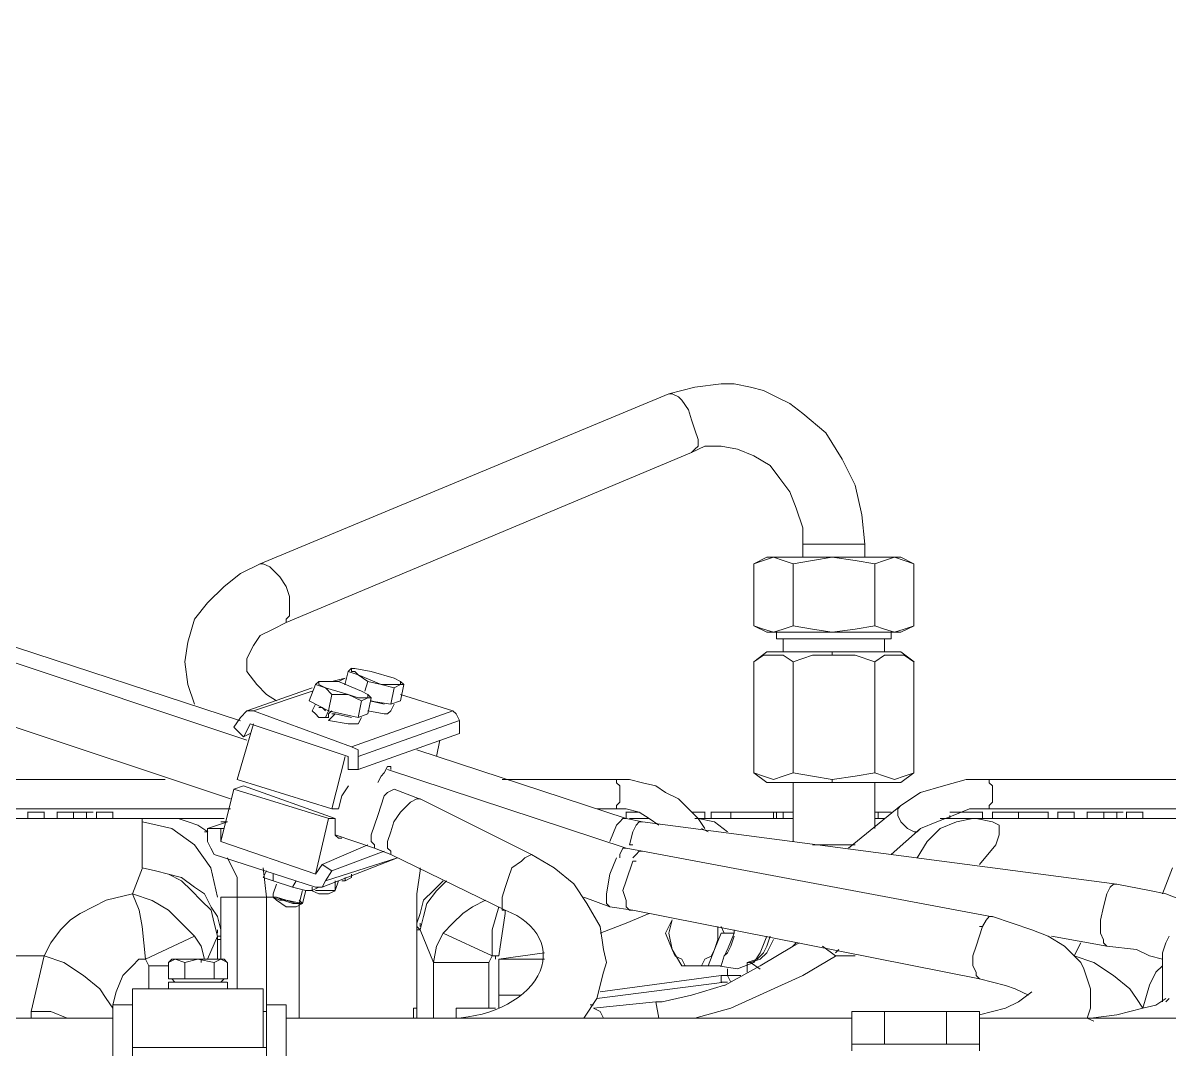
# Model space of a CAD drawing. Header units: inches. Extents: x 11 to 128, y 20 to 108.
# Drawn here: x 30.769 to 31.0194, y 83.3248 to 83.5491 of the extents above; entities that cross this region are included whole.
import ezdxf

# ---------------------------------------------------------------- set-up
doc = ezdxf.new("R2010")
doc.units = ezdxf.units.IN
doc.header["$MEASUREMENT"] = 0
doc.layers.add('1', color=255, linetype='Continuous')
doc.layers.add('Dim', color=6, linetype='Continuous', lineweight=13)

# ---------------------------------------------------------------- blocks, each defined once
blk = doc.blocks.new('5')
at = {"layer": '1', "lineweight": 9}
for p, q in [((225.9594, -21.20686), (225.95432, -21.2081)), ((225.96449, -21.20621), (225.9594, -21.20686)), ((225.96703, -21.20621), (225.96449, -21.20621)), ((225.97018, -21.20686), (225.96703, -21.20621)), ((225.97274, -21.20747), (225.97018, -21.20686)), ((225.97529, -21.20876), (225.97274, -21.20747)), ((225.95432, -21.20811), (225.87494, -21.24114)), ((225.95496, -21.20811), (225.95431, -21.20811)), ((225.95496, -21.20811), (225.95623, -21.20874)), ((225.95623, -21.20874), (225.95686, -21.20938)), ((225.95686, -21.20938), (225.95815, -21.21127)), ((225.97783, -21.21002), (225.97529, -21.20876)), ((225.95815, -21.21127), (225.95876, -21.21319)), ((225.98037, -21.21192), (225.97783, -21.21002)), ((225.98481, -21.21573), (225.98037, -21.21192)), ((225.95876, -21.21319), (225.9594, -21.21511)), ((225.9594, -21.21511), (225.96005, -21.21699)), ((225.98798, -21.22082), (225.98481, -21.21573)), ((225.9613, -21.21828), (225.95876, -21.21954)), ((225.96005, -21.21827), (225.9594, -21.2189)), ((225.96005, -21.21699), (225.96005, -21.21827)), ((225.96449, -21.21828), (225.9613, -21.21828)), ((225.96448, -21.21829), (225.96765, -21.2189)), ((225.95876, -21.21954), (225.88004, -21.25255)), ((225.9594, -21.2189), (225.95876, -21.21954)), ((225.96765, -21.2189), (225.97084, -21.22018)), ((225.97084, -21.22018), (225.97401, -21.22208)), ((225.99051, -21.2259), (225.98798, -21.22082)), ((225.97401, -21.22208), (225.97593, -21.22461)), ((225.97593, -21.22461), (225.97782, -21.22716)), ((225.97782, -21.22716), (225.97908, -21.23032)), ((225.9918, -21.23161), (225.99051, -21.2259)), ((225.97908, -21.23032), (225.98037, -21.23416)), ((225.99242, -21.23732), (225.9918, -21.23161)), ((225.98037, -21.23416), (225.98037, -21.23732)), ((225.98037, -21.23986), (225.98037, -21.23731)), ((225.98037, -21.23732), (225.99242, -21.23732)), ((225.99242, -21.23986), (225.99242, -21.23731)), ((225.97084, -21.24114), (225.97338, -21.23985)), ((225.97084, -21.24114), (225.97274, -21.24049)), ((225.97274, -21.24049), (225.97465, -21.23985)), ((225.99941, -21.23986), (225.97338, -21.23986)), ((225.97465, -21.23985), (225.97655, -21.24049)), ((225.97655, -21.24049), (225.97847, -21.24114)), ((225.97847, -21.24114), (225.98226, -21.24049)), ((225.98226, -21.24049), (225.98608, -21.23985)), ((225.98608, -21.23985), (225.99052, -21.24049)), ((225.99052, -21.24049), (225.99433, -21.24114)), ((225.99432, -21.24114), (225.99624, -21.24049)), ((225.99624, -21.24049), (225.99816, -21.23985)), ((225.99816, -21.23985), (226.00004, -21.24049)), ((226.00195, -21.24114), (225.99941, -21.23985)), ((226.00004, -21.24049), (226.00195, -21.24114)), ((225.87112, -21.24304), (225.86795, -21.24557)), ((225.87494, -21.24114), (225.87112, -21.24304)), ((225.87558, -21.24114), (225.87493, -21.24114)), ((225.87557, -21.24113), (225.87684, -21.24176)), ((225.87684, -21.24176), (225.87749, -21.2424)), ((225.87749, -21.2424), (225.87876, -21.24368)), ((225.97084, -21.25322), (225.97084, -21.24114)), ((225.97846, -21.24114), (225.97846, -21.25322)), ((225.99433, -21.24114), (225.99433, -21.25322)), ((226.00195, -21.25321), (226.00195, -21.24113)), ((225.87876, -21.24368), (225.88003, -21.24556)), ((225.86795, -21.24557), (225.86477, -21.24873)), ((225.88003, -21.24556), (225.88066, -21.24748)), ((225.88066, -21.24748), (225.88066, -21.25003)), ((225.86477, -21.24873), (225.86224, -21.25193)), ((225.79999, -21.25127), (225.87241, -21.27543)), ((225.80698, -21.25065), (225.87112, -21.27163)), ((225.86224, -21.25193), (225.86095, -21.25638)), ((225.88066, -21.25127), (225.88003, -21.25192)), ((225.88003, -21.25192), (225.88003, -21.25256)), ((225.88066, -21.25003), (225.88066, -21.25127)), ((225.87749, -21.25384), (225.87495, -21.25511)), ((225.88003, -21.25256), (225.87749, -21.25384)), ((225.97084, -21.25321), (225.97274, -21.25385)), ((225.97084, -21.25322), (225.97339, -21.25446)), ((225.97274, -21.25385), (225.97465, -21.25446)), ((225.97465, -21.25446), (225.97655, -21.25385)), ((225.97655, -21.25385), (225.97847, -21.25321)), ((225.97847, -21.25321), (225.98226, -21.25385)), ((225.98226, -21.25385), (225.98608, -21.25446)), ((225.98608, -21.25446), (225.99052, -21.25385)), ((225.99052, -21.25385), (225.99433, -21.25321)), ((225.99433, -21.25321), (225.99625, -21.25385)), ((225.99625, -21.25385), (225.99816, -21.25446)), ((225.99816, -21.25446), (226.00004, -21.25385)), ((225.99941, -21.25446), (226.00196, -21.25322)), ((226.00004, -21.25385), (226.00196, -21.25321)), ((225.86095, -21.25638), (225.86033, -21.26018)), ((225.87495, -21.25511), (225.87367, -21.257)), ((225.97339, -21.25446), (225.99942, -21.25446)), ((225.97528, -21.25446), (225.97528, -21.25575)), ((225.97528, -21.25575), (225.99752, -21.25575)), ((225.97655, -21.25575), (225.97655, -21.25828)), ((225.99625, -21.25575), (225.99625, -21.25828)), ((225.99752, -21.25446), (225.99752, -21.25575)), ((225.78348, -21.25827), (225.86922, -21.28683)), ((225.87367, -21.257), (225.8724, -21.25955)), ((225.97339, -21.25827), (225.97084, -21.26019)), ((225.99941, -21.25827), (225.97338, -21.25827)), ((225.98607, -21.25892), (225.98607, -21.25826)), ((226.00196, -21.26019), (225.99941, -21.25827)), ((225.86033, -21.26018), (225.86095, -21.26462)), ((225.8724, -21.25955), (225.8724, -21.2608)), ((225.8724, -21.2608), (225.8724, -21.26208)), ((225.97083, -21.26018), (225.97273, -21.25892)), ((225.97084, -21.26018), (225.97084, -21.28177)), ((225.97273, -21.25892), (225.97465, -21.25892)), ((225.97465, -21.25892), (225.97655, -21.25892)), ((225.97655, -21.25892), (225.97846, -21.26018)), ((225.97846, -21.26018), (225.98226, -21.25892)), ((225.97846, -21.26018), (225.97846, -21.28177)), ((225.98226, -21.25892), (225.98607, -21.25892)), ((225.98607, -21.25892), (225.99051, -21.25892)), ((225.99051, -21.25892), (225.99433, -21.26018)), ((225.99624, -21.25892), (225.99432, -21.26018)), ((225.99433, -21.28177), (225.99433, -21.26018)), ((225.99433, -21.26018), (225.99433, -21.28177)), ((225.99433, -21.26018), (225.99433, -21.26018)), ((225.99816, -21.25892), (225.99624, -21.25892)), ((226.00004, -21.25892), (225.99816, -21.25892)), ((226.00195, -21.26018), (226.00004, -21.25892)), ((226.00195, -21.26018), (226.00195, -21.28177)), ((225.8724, -21.26208), (225.8743, -21.26463)), ((225.89209, -21.26209), (225.89144, -21.26464)), ((225.89398, -21.26273), (225.89208, -21.26208)), ((225.89271, -21.26145), (225.89209, -21.26209)), ((225.89271, -21.26208), (225.89271, -21.26145)), ((225.89336, -21.26208), (225.89271, -21.26208)), ((225.89336, -21.26146), (225.89272, -21.26146)), ((225.89272, -21.26146), (225.89336, -21.26146)), ((225.89336, -21.26146), (225.89653, -21.26209)), ((225.89399, -21.26274), (225.89336, -21.26208)), ((225.89588, -21.264), (225.89398, -21.26273)), ((225.89844, -21.26463), (225.89399, -21.26274)), ((225.89653, -21.26209), (225.90097, -21.26335)), ((225.86095, -21.26462), (225.86224, -21.26844)), ((225.8724, -21.26971), (225.8851, -21.26527)), ((225.8743, -21.26463), (225.8762, -21.26655)), ((225.88574, -21.26463), (225.88446, -21.26779)), ((225.88763, -21.26526), (225.88573, -21.26463)), ((225.88638, -21.264), (225.88574, -21.26463)), ((225.887, -21.26399), (225.88637, -21.26399)), ((225.88637, -21.26399), (225.887, -21.26399)), ((225.88638, -21.26463), (225.88638, -21.26398)), ((225.88763, -21.26527), (225.88638, -21.26463)), ((225.887, -21.26399), (225.89017, -21.26399)), ((225.88892, -21.26654), (225.88763, -21.26526)), ((225.89209, -21.26655), (225.88763, -21.26527)), ((225.88891, -21.26399), (225.89145, -21.26336)), ((225.89018, -21.26399), (225.89145, -21.26336)), ((225.89018, -21.264), (225.89462, -21.2659)), ((225.89145, -21.26335), (225.89145, -21.26335)), ((225.89588, -21.26399), (225.89528, -21.26589)), ((225.89844, -21.26463), (225.89588, -21.264)), ((225.89844, -21.26463), (225.90097, -21.26527)), ((225.90034, -21.26463), (225.89844, -21.26463)), ((225.90224, -21.26463), (225.90034, -21.26463)), ((225.90097, -21.26527), (225.90034, -21.26843)), ((225.90097, -21.26335), (225.90224, -21.26399)), ((225.90097, -21.26527), (225.90224, -21.26463)), ((225.90225, -21.26399), (225.90225, -21.26399)), ((225.90225, -21.26462), (225.90225, -21.26399)), ((225.90225, -21.26399), (225.90287, -21.26462)), ((225.90225, -21.26463), (225.90287, -21.26463)), ((225.90287, -21.26463), (225.90225, -21.26779)), ((225.87367, -21.26971), (225.88509, -21.2659)), ((225.8762, -21.26655), (225.87811, -21.2678)), ((225.88891, -21.26654), (225.88827, -21.26971)), ((225.89209, -21.26654), (225.88892, -21.26654)), ((225.89209, -21.26655), (225.89462, -21.2678)), ((225.89399, -21.26716), (225.89209, -21.26655)), ((225.89589, -21.26716), (225.89399, -21.26716)), ((225.89462, -21.2659), (225.89588, -21.26655)), ((225.89462, -21.2678), (225.89589, -21.26716)), ((225.89588, -21.26654), (225.89588, -21.26654)), ((225.89588, -21.26716), (225.89588, -21.26654)), ((225.89588, -21.26654), (225.89653, -21.26716)), ((225.89588, -21.26654), (225.89588, -21.26654)), ((225.89589, -21.26716), (225.89653, -21.26716)), ((225.89653, -21.26716), (225.89589, -21.27032)), ((225.90225, -21.26654), (225.9124, -21.26971)), ((225.87113, -21.27098), (225.8724, -21.26972)), ((225.87367, -21.26971), (225.8724, -21.26971)), ((225.89272, -21.27669), (225.87367, -21.26971)), ((225.88827, -21.26971), (225.88446, -21.26779)), ((225.88574, -21.26844), (225.88509, -21.26972)), ((225.88509, -21.26972), (225.88574, -21.27033)), ((225.88701, -21.26908), (225.88574, -21.26843)), ((225.88638, -21.26908), (225.88701, -21.26908)), ((225.88701, -21.26908), (225.88763, -21.26971)), ((225.88763, -21.26971), (225.88701, -21.26908)), ((225.88763, -21.27098), (225.88827, -21.26971)), ((225.88891, -21.26971), (225.88827, -21.27032)), ((225.89399, -21.27098), (225.88827, -21.26972)), ((225.88954, -21.26971), (225.88954, -21.26971)), ((225.89272, -21.27668), (225.9124, -21.2697)), ((225.89462, -21.2678), (225.89398, -21.27098)), ((225.89907, -21.27032), (225.89588, -21.26971)), ((225.90034, -21.26844), (225.89652, -21.26781)), ((225.89653, -21.2678), (225.89906, -21.26843)), ((225.89906, -21.26844), (225.89654, -21.26781)), ((225.90034, -21.26971), (225.89971, -21.27032)), ((225.89972, -21.2678), (225.89972, -21.2678)), ((225.90225, -21.2678), (225.90033, -21.26843)), ((225.90097, -21.26844), (225.90034, -21.26972)), ((225.9124, -21.26971), (225.91305, -21.27032)), ((225.86985, -21.27288), (225.87113, -21.27099)), ((225.88574, -21.27033), (225.88638, -21.27098)), ((225.88638, -21.27098), (225.88763, -21.27098)), ((225.88763, -21.27098), (225.88828, -21.27098)), ((225.88827, -21.27098), (225.88763, -21.27098)), ((225.88763, -21.27098), (225.88827, -21.27098)), ((225.88827, -21.27032), (225.88827, -21.27098)), ((225.88827, -21.27162), (225.88954, -21.27033)), ((225.89209, -21.27225), (225.88827, -21.27161)), ((225.88891, -21.27033), (225.88954, -21.27033)), ((225.88954, -21.27033), (225.88954, -21.27033)), ((225.88954, -21.27033), (225.89271, -21.27098)), ((225.89272, -21.27098), (225.88955, -21.27033)), ((225.89336, -21.27033), (225.89336, -21.27033)), ((225.89462, -21.27098), (225.89398, -21.27224)), ((225.89588, -21.27033), (225.89399, -21.27098)), ((225.89399, -21.2786), (225.91368, -21.27162)), ((225.89971, -21.27032), (225.89907, -21.27032)), ((225.91305, -21.27032), (225.91367, -21.27161)), ((225.91368, -21.27162), (225.91368, -21.27415)), ((225.86985, -21.27288), (225.87176, -21.2748)), ((225.87367, -21.27225), (225.8705, -21.28304)), ((225.87176, -21.2748), (225.87303, -21.27415)), ((225.87304, -21.27225), (225.87177, -21.2748)), ((225.89209, -21.2786), (225.87303, -21.27225)), ((225.89336, -21.27225), (225.89209, -21.27225)), ((225.89399, -21.27225), (225.89336, -21.27225)), ((225.89399, -21.28114), (225.91368, -21.27414)), ((225.90924, -21.2786), (225.90986, -21.27543)), ((225.89145, -21.2786), (225.88891, -21.28876)), ((225.89209, -21.27859), (225.89209, -21.28114)), ((225.89399, -21.27731), (225.89272, -21.27668)), ((225.89399, -21.2786), (225.89399, -21.27731)), ((225.89399, -21.28115), (225.89399, -21.2786)), ((225.90542, -21.27732), (225.94607, -21.29066)), ((225.89906, -21.28178), (225.89973, -21.28051)), ((225.89973, -21.28051), (225.90033, -21.28051)), ((225.90034, -21.2805), (225.90034, -21.28113)), ((225.80889, -21.28304), (225.85652, -21.28304)), ((225.8705, -21.28304), (225.88891, -21.28876)), ((225.89209, -21.28114), (225.89399, -21.28114)), ((225.89781, -21.28367), (225.89844, -21.28241)), ((225.89844, -21.28241), (225.89906, -21.28178)), ((225.89972, -21.28114), (225.94606, -21.29638)), ((225.92195, -21.28304), (225.94417, -21.28304)), ((225.94416, -21.28304), (225.94416, -21.28304)), ((225.94416, -21.28368), (225.94416, -21.28304)), ((225.94416, -21.28304), (225.94671, -21.28304)), ((225.94671, -21.28304), (225.94925, -21.28368)), ((225.97274, -21.2824), (225.97084, -21.28177)), ((225.97084, -21.28177), (225.97338, -21.28366)), ((225.97465, -21.28305), (225.97274, -21.2824)), ((225.97655, -21.2824), (225.97465, -21.28305)), ((225.97847, -21.28177), (225.97655, -21.2824)), ((225.97846, -21.28177), (225.98227, -21.2824)), ((225.98227, -21.2824), (225.98607, -21.28305)), ((225.98607, -21.28304), (225.99051, -21.28241)), ((225.98607, -21.28367), (225.98607, -21.28304)), ((225.99051, -21.28241), (225.99433, -21.28176)), ((225.99433, -21.28176), (225.99624, -21.28241)), ((225.99433, -21.28177), (225.99433, -21.28177)), ((225.99624, -21.28241), (225.99816, -21.28304)), ((225.99816, -21.28304), (226.00004, -21.28241)), ((226.00195, -21.28177), (225.99941, -21.28366)), ((226.00004, -21.28241), (226.00196, -21.28176)), ((226.00767, -21.28431), (226.01211, -21.28305)), ((226.01211, -21.28305), (226.01657, -21.28305)), ((226.01656, -21.28368), (226.01656, -21.28304)), ((226.01656, -21.28304), (226.15183, -21.28304)), ((225.86985, -21.28495), (225.86731, -21.29511)), ((225.87176, -21.28431), (225.86985, -21.28494)), ((225.88828, -21.29066), (225.86985, -21.28495)), ((225.88954, -21.29065), (225.87176, -21.28431)), ((225.89083, -21.28621), (225.8921, -21.28431)), ((225.90097, -21.28495), (225.89971, -21.28558)), ((225.90605, -21.28685), (225.90097, -21.28495)), ((225.90097, -21.28495), (225.90097, -21.28495)), ((225.94481, -21.28431), (225.94416, -21.28368)), ((225.94481, -21.28431), (225.94481, -21.28684)), ((225.94925, -21.28368), (225.95179, -21.28431)), ((225.95179, -21.28431), (225.95369, -21.28559)), ((225.97339, -21.28367), (225.99942, -21.28367)), ((225.97846, -21.28367), (225.97846, -21.28367)), ((225.98038, -21.28367), (225.97846, -21.28367)), ((225.97846, -21.28367), (225.97846, -21.29512)), ((225.98037, -21.28367), (225.98164, -21.28367)), ((225.98164, -21.28367), (225.99433, -21.28367)), ((225.99433, -21.28367), (225.99433, -21.29257)), ((225.99433, -21.28367), (225.99433, -21.28367)), ((226.00323, -21.28558), (226.00767, -21.28431)), ((226.01719, -21.28431), (226.01656, -21.28368)), ((226.01719, -21.28431), (226.01719, -21.28684)), ((225.89018, -21.28876), (225.89083, -21.28621)), ((225.89905, -21.28621), (225.89782, -21.29003)), ((225.89971, -21.28558), (225.89905, -21.28621)), ((225.90415, -21.28749), (225.9035, -21.28813)), ((225.90542, -21.28684), (225.90415, -21.28749)), ((225.90542, -21.28684), (225.90605, -21.28684)), ((225.90605, -21.28684), (225.92765, -21.29763)), ((225.94481, -21.28749), (225.94417, -21.28812)), ((225.94481, -21.28684), (225.94481, -21.28749)), ((225.95369, -21.28559), (225.95623, -21.28684)), ((225.95623, -21.28684), (225.95815, -21.28876)), ((225.99941, -21.28813), (226.00323, -21.28558)), ((226.01719, -21.28749), (226.01657, -21.28812)), ((226.01719, -21.28684), (226.01719, -21.28749)), ((225.80889, -21.28876), (225.86922, -21.28876)), ((225.83303, -21.28939), (225.82984, -21.28939)), ((225.82985, -21.29066), (225.82985, -21.28937)), ((225.83303, -21.29066), (225.83303, -21.28937)), ((225.83557, -21.29066), (225.83557, -21.28937)), ((225.84255, -21.28939), (225.83557, -21.28939)), ((225.83874, -21.29066), (225.83874, -21.28937)), ((225.84127, -21.29066), (225.84127, -21.28937)), ((225.84318, -21.29066), (225.84318, -21.28937)), ((225.84636, -21.28939), (225.84318, -21.28939)), ((225.84636, -21.29066), (225.84636, -21.28937)), ((225.88891, -21.28876), (225.89018, -21.28876)), ((225.90225, -21.28939), (225.90096, -21.29129)), ((225.9035, -21.28813), (225.90225, -21.28939)), ((225.94036, -21.28876), (225.94417, -21.28876)), ((225.94416, -21.28876), (225.94606, -21.28876)), ((225.94417, -21.28812), (225.94417, -21.28876)), ((225.94606, -21.28876), (225.9486, -21.28939)), ((225.94606, -21.29066), (225.94606, -21.28937)), ((225.94861, -21.28939), (225.94607, -21.28939)), ((225.9486, -21.28939), (225.9505, -21.29065)), ((225.95815, -21.28876), (225.96005, -21.29065)), ((225.9613, -21.28939), (225.95876, -21.28939)), ((225.9613, -21.29066), (225.9613, -21.28937)), ((225.96259, -21.29066), (225.96259, -21.28937)), ((225.97846, -21.28939), (225.9626, -21.28939)), ((225.96639, -21.29066), (225.96639, -21.28937)), ((225.97465, -21.29066), (225.97465, -21.28937)), ((225.97528, -21.29066), (225.97528, -21.28937)), ((225.97655, -21.29066), (225.97655, -21.28937)), ((225.97655, -21.28937), (225.97655, -21.29066)), ((225.98926, -21.29637), (225.99941, -21.28813)), ((225.99752, -21.28939), (225.99433, -21.28939)), ((225.99497, -21.28939), (225.99497, -21.29067)), ((225.99879, -21.28876), (225.99941, -21.28813)), ((225.99879, -21.29003), (225.99879, -21.28876)), ((226.01529, -21.28939), (226.00894, -21.28939)), ((226.00958, -21.29002), (226.01275, -21.28876)), ((226.01275, -21.28876), (226.01656, -21.28876)), ((226.01529, -21.29066), (226.01529, -21.28937)), ((226.01656, -21.28876), (226.15183, -21.28876)), ((226.01657, -21.28812), (226.01657, -21.28876)), ((226.01719, -21.29066), (226.01719, -21.28937)), ((226.02799, -21.28939), (226.01719, -21.28939)), ((226.02228, -21.28939), (226.02228, -21.29067)), ((226.02799, -21.29066), (226.02799, -21.28937)), ((226.0299, -21.29066), (226.0299, -21.28937)), ((226.03307, -21.28939), (226.0299, -21.28939)), ((226.03307, -21.29066), (226.03307, -21.28937)), ((226.03562, -21.29066), (226.03562, -21.28937)), ((226.04261, -21.28939), (226.03563, -21.28939)), ((226.0388, -21.29066), (226.0388, -21.28937)), ((226.04133, -21.29066), (226.04133, -21.28937)), ((226.04323, -21.29066), (226.04323, -21.28937)), ((226.04641, -21.28939), (226.04324, -21.28939)), ((226.04641, -21.29066), (226.04641, -21.28937)), ((225.79936, -21.29066), (225.86732, -21.29066)), ((225.85208, -21.30019), (225.85208, -21.29066)), ((225.8578, -21.29258), (225.85209, -21.2913)), ((225.85717, -21.29066), (225.85907, -21.29066)), ((225.85907, -21.29066), (225.86097, -21.29129)), ((225.86097, -21.29129), (225.86286, -21.29193)), ((225.86286, -21.29193), (225.86478, -21.29321)), ((225.86477, -21.29257), (225.86861, -21.29129)), ((225.86732, -21.29066), (225.86795, -21.29066)), ((225.8686, -21.2913), (225.86732, -21.2913)), ((225.86795, -21.29066), (225.86795, -21.29066)), ((225.86795, -21.2913), (225.8686, -21.2913)), ((225.88827, -21.29066), (225.88573, -21.30145)), ((225.88954, -21.29066), (225.88827, -21.29066)), ((225.88955, -21.29192), (225.88955, -21.29065)), ((225.88955, -21.29384), (225.88955, -21.29192)), ((225.89782, -21.29003), (225.89653, -21.29382)), ((225.90096, -21.29129), (225.90034, -21.29321)), ((225.94416, -21.29193), (225.94289, -21.29511)), ((225.94481, -21.29129), (225.94416, -21.29193)), ((225.94542, -21.29066), (225.94481, -21.29129)), ((225.94606, -21.29066), (225.94542, -21.29066)), ((225.94925, -21.29129), (225.94606, -21.29066)), ((225.95051, -21.29066), (225.94671, -21.29066)), ((225.94733, -21.2932), (225.94797, -21.29193)), ((225.94797, -21.29193), (225.9486, -21.2913)), ((225.9486, -21.2913), (225.94925, -21.2913)), ((225.94925, -21.2913), (226.04134, -21.30336)), ((225.9505, -21.29065), (225.95242, -21.29192)), ((225.97846, -21.29066), (225.95941, -21.29066)), ((225.96005, -21.29065), (225.9613, -21.29257)), ((225.96005, -21.29066), (225.9632, -21.29129)), ((225.9632, -21.29129), (225.96575, -21.29321)), ((225.99625, -21.29066), (225.99433, -21.29066)), ((225.99941, -21.29129), (225.99879, -21.29003)), ((226.00069, -21.29258), (225.99941, -21.29129)), ((226.00322, -21.29257), (226.00641, -21.29129)), ((226.00641, -21.29129), (226.00958, -21.29002)), ((226.00704, -21.29066), (226.06736, -21.29066)), ((226.00704, -21.29257), (226.01021, -21.29129)), ((226.00894, -21.29003), (226.00894, -21.29066)), ((226.01021, -21.29129), (226.01338, -21.29066)), ((226.01403, -21.29066), (226.01403, -21.29066)), ((226.01403, -21.29066), (226.0172, -21.29129)), ((226.0172, -21.29129), (226.01847, -21.29193)), ((226.01847, -21.29193), (226.01847, -21.29382)), ((225.86224, -21.29574), (225.8578, -21.29258)), ((225.86477, -21.2932), (225.86415, -21.2932)), ((225.86732, -21.29257), (225.86477, -21.29257)), ((225.86477, -21.29512), (225.86477, -21.29257)), ((225.86732, -21.29513), (225.86732, -21.29257)), ((225.86732, -21.29257), (225.86795, -21.29257)), ((225.88954, -21.29383), (225.89717, -21.29638)), ((225.89017, -21.29447), (225.88955, -21.29384)), ((225.89653, -21.29382), (225.89653, -21.29511)), ((225.90034, -21.29321), (225.89971, -21.29513)), ((225.9467, -21.29575), (225.94733, -21.2932)), ((225.96196, -21.2932), (225.96069, -21.29257)), ((225.99752, -21.29764), (226.00323, -21.29258)), ((226.00196, -21.29321), (226.00069, -21.29258)), ((226.0026, -21.29321), (226.00196, -21.29321)), ((226.00323, -21.29258), (226.0026, -21.29321)), ((226.0045, -21.29513), (226.00704, -21.29257)), ((226.01847, -21.29382), (226.01784, -21.29574)), ((225.86541, -21.30019), (225.86224, -21.29574)), ((225.86541, -21.29638), (225.86477, -21.29511)), ((225.86604, -21.29764), (225.86541, -21.29638)), ((225.86732, -21.29512), (225.86732, -21.29512)), ((225.86732, -21.29512), (225.88575, -21.30146)), ((225.887, -21.29956), (225.89589, -21.29575)), ((225.89082, -21.29447), (225.89017, -21.29447)), ((225.89653, -21.29511), (225.89717, -21.29574)), ((225.89717, -21.29574), (225.89717, -21.29637)), ((225.89717, -21.29637), (225.90034, -21.29764)), ((225.89971, -21.29513), (225.89971, -21.29637)), ((225.89971, -21.29637), (225.90034, -21.297)), ((225.94352, -21.29512), (225.94352, -21.29512)), ((225.94481, -21.29764), (225.94542, -21.29637)), ((225.94542, -21.29637), (225.94606, -21.29637)), ((225.94606, -21.29637), (225.94925, -21.29701)), ((225.94606, -21.29637), (225.94606, -21.29637)), ((225.94734, -21.29575), (225.94671, -21.29575)), ((225.99052, -21.29575), (225.98226, -21.29575)), ((226.0026, -21.29829), (226.0045, -21.29513)), ((226.01784, -21.29574), (226.01465, -21.29956)), ((225.86604, -21.29763), (225.88574, -21.304)), ((225.8686, -21.29829), (225.87051, -21.3021)), ((225.90162, -21.29829), (225.88701, -21.304)), ((225.88763, -21.30274), (225.90162, -21.29829)), ((225.88891, -21.30083), (225.89906, -21.29699)), ((225.90034, -21.297), (225.90034, -21.29763)), ((225.90034, -21.29764), (225.92258, -21.30843)), ((225.92573, -21.29891), (225.92639, -21.29829)), ((225.92639, -21.29829), (225.92764, -21.29764)), ((225.92764, -21.29764), (225.9321, -21.30019)), ((225.92764, -21.29764), (225.92764, -21.29764)), ((225.94416, -21.29829), (225.94289, -21.30145)), ((225.94481, -21.29764), (225.94481, -21.29829)), ((225.94733, -21.29829), (225.94797, -21.29763)), ((225.94797, -21.29763), (225.9486, -21.297)), ((225.9486, -21.297), (225.94925, -21.297)), ((225.94925, -21.297), (226.0172, -21.30971)), ((225.85017, -21.30527), (225.85209, -21.30019)), ((225.85462, -21.30083), (225.85208, -21.3002)), ((225.85208, -21.3002), (225.85462, -21.30083)), ((225.85716, -21.30146), (225.85462, -21.30083)), ((225.85462, -21.30083), (225.85716, -21.30146)), ((225.86668, -21.3059), (225.86541, -21.30019)), ((225.87558, -21.30019), (225.8762, -21.3059)), ((225.87621, -21.30083), (225.87558, -21.30209)), ((225.88574, -21.30146), (225.88701, -21.29956)), ((225.88892, -21.30083), (225.887, -21.29956)), ((225.88764, -21.30273), (225.88891, -21.30083)), ((225.90605, -21.30082), (225.90542, -21.30527)), ((225.90605, -21.30019), (225.90605, -21.30082)), ((225.9232, -21.30209), (225.92383, -21.30019)), ((225.92383, -21.30019), (225.92573, -21.29891)), ((225.9321, -21.30019), (225.93592, -21.30335)), ((225.94734, -21.29891), (225.94607, -21.30274)), ((225.94797, -21.29891), (225.94734, -21.29891)), ((226.05022, -21.30527), (226.05214, -21.30019)), ((225.85971, -21.30273), (225.85716, -21.30146)), ((225.85716, -21.30146), (225.85971, -21.30209)), ((225.85971, -21.30209), (225.86223, -21.30399)), ((225.8616, -21.30465), (225.85971, -21.30273)), ((225.87051, -21.3021), (225.87051, -21.3059)), ((225.87748, -21.30274), (225.87557, -21.3021)), ((225.87748, -21.30146), (225.87748, -21.30274)), ((225.88128, -21.304), (225.87749, -21.30274)), ((225.88194, -21.30274), (225.88128, -21.304)), ((225.88574, -21.30146), (225.88574, -21.30146)), ((225.88701, -21.304), (225.88763, -21.30274)), ((225.88954, -21.30274), (225.88954, -21.30465)), ((225.88954, -21.30465), (225.89019, -21.30274)), ((225.89145, -21.30274), (225.89082, -21.30274)), ((225.89272, -21.3021), (225.89145, -21.30273)), ((225.89145, -21.3021), (225.89145, -21.30273)), ((225.89272, -21.30146), (225.89272, -21.30209)), ((225.9105, -21.30274), (225.90861, -21.30465)), ((225.90924, -21.30466), (225.91113, -21.30274)), ((225.92258, -21.30401), (225.9232, -21.30209)), ((225.94289, -21.30145), (225.94225, -21.30526)), ((225.94607, -21.30274), (225.94542, -21.30464)), ((225.85017, -21.30526), (225.84508, -21.30653)), ((225.85399, -21.30654), (225.85018, -21.30526)), ((225.85018, -21.30526), (225.85145, -21.30844)), ((225.8635, -21.30654), (225.8616, -21.30465)), ((225.86223, -21.30399), (225.86415, -21.30526)), ((225.86415, -21.30526), (225.86542, -21.30783)), ((225.87748, -21.30527), (225.87811, -21.30337)), ((225.87811, -21.30337), (225.87748, -21.30527)), ((225.87748, -21.30527), (225.87748, -21.30527)), ((225.87748, -21.30527), (225.87748, -21.30527)), ((225.87748, -21.30527), (225.87748, -21.30527)), ((225.87748, -21.30527), (225.87748, -21.30527)), ((225.87748, -21.30527), (225.87748, -21.3059)), ((225.87748, -21.3059), (225.87748, -21.30527)), ((225.87749, -21.30526), (225.87749, -21.3059)), ((225.88384, -21.30465), (225.88128, -21.304)), ((225.88319, -21.30465), (225.88256, -21.30716)), ((225.88384, -21.30465), (225.88319, -21.30716)), ((225.8851, -21.30465), (225.88384, -21.30465)), ((225.88637, -21.304), (225.8851, -21.30465)), ((225.8851, -21.304), (225.8851, -21.30465)), ((225.8851, -21.30466), (225.88638, -21.30527)), ((225.88762, -21.30465), (225.88573, -21.30465)), ((225.88574, -21.304), (225.88701, -21.304)), ((225.88574, -21.30465), (225.88828, -21.30465)), ((225.88637, -21.304), (225.88637, -21.304)), ((225.88763, -21.30465), (225.88638, -21.30465)), ((225.88638, -21.30527), (225.88827, -21.30527)), ((225.88954, -21.30465), (225.88762, -21.30465)), ((225.88891, -21.30465), (225.88763, -21.30465)), ((225.88827, -21.30527), (225.88954, -21.30466)), ((225.88827, -21.30527), (225.88827, -21.30527)), ((225.88828, -21.30465), (225.88955, -21.30465)), ((225.88955, -21.30465), (225.88891, -21.30465)), ((225.88954, -21.30465), (225.88954, -21.30465)), ((225.88954, -21.30465), (225.88954, -21.30465)), ((225.88954, -21.30465), (225.88954, -21.30465)), ((225.88954, -21.30465), (225.88954, -21.30465)), ((225.88954, -21.30465), (225.88954, -21.30465)), ((225.88954, -21.30465), (225.88954, -21.30465)), ((225.90542, -21.30527), (225.90542, -21.3294)), ((225.90861, -21.30465), (225.90669, -21.30653)), ((225.90732, -21.30716), (225.90924, -21.30466)), ((225.92195, -21.3059), (225.92258, -21.30401)), ((225.93592, -21.30335), (225.93844, -21.30717)), ((225.94225, -21.30526), (225.94225, -21.30653)), ((225.94542, -21.30464), (225.94607, -21.30654)), ((226.03879, -21.30781), (226.03942, -21.30526)), ((226.03942, -21.30526), (226.04006, -21.30399)), ((226.04006, -21.30399), (226.04071, -21.30336)), ((226.04071, -21.30336), (226.04133, -21.30336)), ((226.04133, -21.30336), (226.04769, -21.30465)), ((226.04769, -21.30465), (226.05086, -21.30526)), ((226.05086, -21.30526), (226.05403, -21.30652)), ((225.84508, -21.30653), (225.84256, -21.30781)), ((225.85718, -21.30844), (225.85399, -21.30654)), ((225.86542, -21.30844), (225.8635, -21.30654)), ((225.87749, -21.3059), (225.86732, -21.3059)), ((225.86732, -21.3059), (225.86732, -21.31417)), ((225.8705, -21.3237), (225.8705, -21.30591)), ((225.87621, -21.32687), (225.87621, -21.3059)), ((225.87811, -21.30653), (225.87748, -21.3059)), ((225.87748, -21.3059), (225.87748, -21.3059)), ((225.87748, -21.3059), (225.87875, -21.30653)), ((225.87748, -21.3059), (225.87811, -21.3059)), ((225.87749, -21.3059), (225.8781, -21.3059)), ((225.8781, -21.3059), (225.87937, -21.30653)), ((225.87811, -21.3059), (225.88003, -21.30653)), ((225.87811, -21.30653), (225.88002, -21.30782)), ((225.87875, -21.30653), (225.88004, -21.30653)), ((225.87937, -21.30653), (225.88129, -21.30716)), ((225.88003, -21.30653), (225.88194, -21.30716)), ((225.88004, -21.30653), (225.88319, -21.30716)), ((225.88129, -21.30716), (225.88193, -21.30716)), ((225.88193, -21.30716), (225.88256, -21.30716)), ((225.88194, -21.30716), (225.8832, -21.30716)), ((225.88194, -21.30782), (225.88319, -21.30717)), ((225.88319, -21.30716), (225.88256, -21.30653)), ((225.88256, -21.30716), (225.88256, -21.3294)), ((225.88256, -21.30716), (225.88256, -21.30716)), ((225.88319, -21.30716), (225.88319, -21.30716)), ((225.88319, -21.30716), (225.88319, -21.30716)), ((225.88319, -21.30716), (225.88319, -21.30716)), ((225.88319, -21.30716), (225.88319, -21.30716)), ((225.88319, -21.30716), (225.88319, -21.30716)), ((225.90669, -21.30653), (225.90605, -21.30908)), ((225.90669, -21.30969), (225.90732, -21.30716)), ((225.91876, -21.30653), (225.91622, -21.30782)), ((225.92195, -21.30717), (225.92195, -21.3059)), ((225.92195, -21.30843), (225.92195, -21.30717)), ((225.93782, -21.3059), (225.94289, -21.30782)), ((225.93844, -21.30717), (225.94099, -21.31162)), ((225.94225, -21.30653), (225.94225, -21.30716)), ((225.94225, -21.30716), (225.94289, -21.30782)), ((225.94607, -21.30654), (225.94607, -21.30782)), ((225.83999, -21.30908), (225.8381, -21.31034)), ((225.84256, -21.30781), (225.83999, -21.30908)), ((225.85145, -21.30844), (225.85207, -21.31162)), ((225.8597, -21.31099), (225.85718, -21.30844)), ((225.86542, -21.30783), (225.86669, -21.3097)), ((225.86604, -21.31099), (225.86542, -21.30844)), ((225.86669, -21.3097), (225.86732, -21.31226)), ((225.88002, -21.30782), (225.88194, -21.30782)), ((225.88194, -21.30782), (225.88194, -21.30782)), ((225.90605, -21.30908), (225.90542, -21.311)), ((225.90605, -21.31224), (225.90669, -21.30969)), ((225.9143, -21.30908), (225.91241, -21.31098)), ((225.91622, -21.30782), (225.9143, -21.30908)), ((225.92129, -21.30781), (225.92004, -21.31226)), ((225.92258, -21.30907), (225.92129, -21.31734)), ((225.92258, -21.30843), (225.92195, -21.30843)), ((225.92258, -21.30844), (225.92258, -21.30907)), ((225.94288, -21.30782), (225.94734, -21.30843)), ((225.94606, -21.311), (225.9505, -21.30908)), ((225.94607, -21.30782), (225.94671, -21.30843)), ((225.94671, -21.30843), (225.94734, -21.30843)), ((225.94734, -21.30844), (226.01465, -21.32176)), ((226.01594, -21.31036), (226.01657, -21.3097)), ((226.01657, -21.3097), (226.01719, -21.3097)), ((226.01719, -21.3097), (226.02102, -21.31099)), ((226.03816, -21.31036), (226.03879, -21.30781)), ((225.8381, -21.31034), (225.8362, -21.31226)), ((225.85207, -21.31162), (225.85272, -21.31797)), ((225.86223, -21.31352), (225.8597, -21.31099)), ((225.86669, -21.31352), (225.86604, -21.31099)), ((225.90542, -21.31099), (225.90542, -21.31162)), ((225.90542, -21.31162), (225.90542, -21.31226)), ((225.90542, -21.31162), (225.90605, -21.31225)), ((225.90605, -21.31099), (225.90605, -21.31162)), ((225.91241, -21.31098), (225.91051, -21.3129)), ((225.94098, -21.31289), (225.94606, -21.311)), ((225.94099, -21.31162), (225.94163, -21.31606)), ((225.95496, -21.31035), (225.95369, -21.3129)), ((225.95431, -21.3129), (225.95496, -21.31035)), ((225.96384, -21.31162), (225.96384, -21.31417)), ((225.96449, -21.31162), (225.96511, -21.3129)), ((226.01402, -21.31543), (226.01529, -21.31162)), ((226.01529, -21.31162), (226.01465, -21.31162)), ((226.01529, -21.31162), (226.01594, -21.31036)), ((226.02102, -21.31099), (226.02482, -21.31225)), ((226.03816, -21.31289), (226.03816, -21.31036)), ((225.8362, -21.31226), (225.8343, -21.31479)), ((225.86224, -21.31352), (225.85273, -21.31797)), ((225.8635, -21.31544), (225.86223, -21.31352)), ((225.86477, -21.31797), (225.86669, -21.31352)), ((225.86732, -21.31417), (225.86667, -21.31417)), ((225.86668, -21.31289), (225.86668, -21.31226)), ((225.86668, -21.31417), (225.86668, -21.31352)), ((225.86668, -21.31352), (225.86732, -21.31352)), ((225.86668, -21.31797), (225.86668, -21.31417)), ((225.86732, -21.31288), (225.86732, -21.31417)), ((225.86732, -21.31352), (225.86732, -21.31288)), ((225.86732, -21.31417), (225.86732, -21.31796)), ((225.90605, -21.31225), (225.90542, -21.31225)), ((225.90542, -21.31226), (225.90542, -21.31226)), ((225.90542, -21.32939), (225.90542, -21.31226)), ((225.90542, -21.31226), (225.90542, -21.32939)), ((225.90542, -21.31226), (225.90542, -21.31226)), ((225.90861, -21.31859), (225.90605, -21.31224)), ((225.91051, -21.3129), (225.90924, -21.31543)), ((225.92004, -21.31734), (225.9105, -21.31289)), ((225.92004, -21.31226), (225.92004, -21.31734)), ((225.95369, -21.3129), (225.95496, -21.31606)), ((225.95496, -21.31606), (225.95431, -21.3129)), ((225.96321, -21.31607), (225.96448, -21.31289)), ((225.96384, -21.31417), (225.96321, -21.31606)), ((225.96703, -21.31289), (225.96448, -21.31289)), ((225.96575, -21.31606), (225.96702, -21.3129)), ((225.96703, -21.31352), (225.9664, -21.31544)), ((225.96703, -21.31226), (225.96703, -21.31289)), ((225.9721, -21.3167), (225.97339, -21.31352)), ((225.97402, -21.31352), (225.97339, -21.31544)), ((225.97465, -21.31417), (225.97402, -21.31543)), ((226.02482, -21.31225), (226.02799, -21.31352)), ((226.02799, -21.31352), (226.03118, -21.31544)), ((226.02863, -21.31352), (226.03943, -21.31544)), ((226.03879, -21.31418), (226.03816, -21.31289)), ((226.03879, -21.31479), (226.03879, -21.31418)), ((226.05149, -21.31352), (226.05086, -21.31479)), ((225.8343, -21.31479), (225.83303, -21.31734)), ((225.86414, -21.31797), (225.8635, -21.31544)), ((225.90924, -21.31543), (225.90861, -21.31859)), ((225.94163, -21.31606), (225.94226, -21.31859)), ((225.9556, -21.31735), (225.95496, -21.31606)), ((225.95496, -21.31606), (225.95688, -21.31923)), ((225.96196, -21.31923), (225.96321, -21.31607)), ((225.96321, -21.31606), (225.96259, -21.31735)), ((225.96512, -21.31734), (225.96574, -21.31605)), ((225.9664, -21.31544), (225.96575, -21.31671)), ((225.97846, -21.31544), (225.9721, -21.31923)), ((225.97339, -21.31544), (225.97274, -21.31671)), ((225.97402, -21.31543), (225.97339, -21.3167)), ((225.97908, -21.31479), (225.97845, -21.31544)), ((225.97846, -21.31544), (225.97846, -21.31544)), ((225.97974, -21.31479), (225.97847, -21.31544)), ((225.98672, -21.31734), (225.98418, -21.31544)), ((225.98672, -21.3167), (225.98735, -21.31607)), ((226.01338, -21.31733), (226.01402, -21.31543)), ((226.03118, -21.31544), (226.03435, -21.3186)), ((226.03435, -21.31479), (226.03307, -21.31734)), ((226.03942, -21.31544), (226.03879, -21.31479)), ((226.03943, -21.31544), (226.04514, -21.31607)), ((226.04514, -21.31607), (226.04768, -21.31733)), ((226.05086, -21.31479), (226.05022, -21.31671)), ((225.83303, -21.31734), (225.78665, -21.31734)), ((225.83049, -21.32811), (225.83303, -21.31734)), ((225.83303, -21.31734), (225.83684, -21.3186)), ((225.83684, -21.3186), (225.84066, -21.32116)), ((225.85018, -21.31923), (225.85143, -21.31797)), ((225.85143, -21.31797), (225.85272, -21.31797)), ((225.85272, -21.31797), (225.85335, -21.31923)), ((225.8578, -21.31797), (225.85717, -21.3186)), ((225.85717, -21.3186), (225.85717, -21.32176)), ((225.85718, -21.3186), (225.85843, -21.31796)), ((225.86795, -21.31797), (225.85779, -21.31797)), ((225.85843, -21.31796), (225.86033, -21.3186)), ((225.86033, -21.3186), (225.86287, -21.31796)), ((225.86033, -21.3186), (225.86033, -21.32176)), ((225.86287, -21.31796), (225.86604, -21.3186)), ((225.8635, -21.3186), (225.8635, -21.31796)), ((225.86604, -21.3186), (225.86604, -21.32176)), ((225.86732, -21.31797), (225.86605, -21.3186)), ((225.86732, -21.31796), (225.8686, -21.3186)), ((225.86859, -21.3186), (225.86795, -21.31797)), ((225.8686, -21.3186), (225.8686, -21.32176)), ((225.91939, -21.3186), (225.90861, -21.3186)), ((225.90861, -21.3186), (225.90861, -21.32941)), ((225.92004, -21.31733), (225.91939, -21.3186)), ((225.91939, -21.3186), (225.91939, -21.32749)), ((225.92129, -21.31734), (225.92004, -21.31734)), ((225.92065, -21.31797), (225.92065, -21.31734)), ((225.93019, -21.3167), (225.92129, -21.31797)), ((225.92129, -21.32495), (225.92129, -21.31797)), ((225.92129, -21.31797), (225.93019, -21.31797)), ((225.94226, -21.31859), (225.94163, -21.32051)), ((225.95688, -21.31796), (225.9556, -21.31735)), ((225.9575, -21.31923), (225.95688, -21.31796)), ((225.9613, -21.31796), (225.96069, -21.31923)), ((225.96259, -21.31735), (225.9613, -21.31796)), ((225.96449, -21.31923), (225.96511, -21.31734)), ((225.96575, -21.31671), (225.96511, -21.31734)), ((225.96765, -21.31987), (225.97084, -21.3186)), ((225.9702, -21.3186), (225.96957, -21.3186)), ((225.96957, -21.3186), (225.96957, -21.32051)), ((225.97147, -21.31797), (225.96958, -21.3186)), ((225.9721, -21.31796), (225.97019, -21.3186)), ((225.97019, -21.3186), (225.97211, -21.31988)), ((225.97019, -21.3186), (225.97019, -21.3186)), ((225.97084, -21.3186), (225.97209, -21.3167)), ((225.97274, -21.31671), (225.97147, -21.31797)), ((225.97339, -21.3167), (225.9721, -21.31796)), ((225.98037, -21.32114), (225.98671, -21.31735)), ((225.99052, -21.31734), (225.98672, -21.31734)), ((226.01338, -21.31923), (226.01338, -21.31733)), ((226.03307, -21.31734), (226.03307, -21.31734)), ((226.03307, -21.31734), (226.03307, -21.31734)), ((226.03307, -21.31734), (226.03689, -21.3186)), ((226.03435, -21.3186), (226.03497, -21.31986)), ((226.03689, -21.3186), (226.0407, -21.32116)), ((226.04768, -21.31733), (226.05022, -21.31797)), ((226.05022, -21.3167), (226.05022, -21.32623)), ((225.84828, -21.32115), (225.85018, -21.31923)), ((225.85334, -21.3237), (225.85334, -21.31923)), ((225.85334, -21.31923), (225.85718, -21.31923)), ((225.94163, -21.32051), (225.94036, -21.32559)), ((225.95687, -21.31923), (225.9645, -21.31923)), ((225.9594, -21.31923), (225.9575, -21.31923)), ((225.96069, -21.31923), (225.9594, -21.31923)), ((225.96384, -21.31923), (225.96765, -21.31987)), ((225.9721, -21.31923), (225.96512, -21.32305)), ((225.96575, -21.31987), (225.96575, -21.32116)), ((226.01402, -21.32051), (226.01338, -21.31923)), ((226.01402, -21.32114), (226.01402, -21.32051)), ((226.03497, -21.31986), (226.03562, -21.32176)), ((226.04768, -21.32304), (226.04895, -21.32051)), ((226.04895, -21.32051), (226.05022, -21.31923)), ((225.84066, -21.32116), (225.84383, -21.32371)), ((225.84699, -21.32431), (225.84828, -21.32115)), ((225.8686, -21.32177), (225.85717, -21.32177)), ((225.85717, -21.32241), (225.86859, -21.32241)), ((225.85717, -21.3237), (225.85717, -21.32242)), ((225.8578, -21.32177), (225.85842, -21.32242)), ((225.86795, -21.32177), (225.86732, -21.32242)), ((225.8686, -21.3237), (225.8686, -21.32242)), ((225.94036, -21.32558), (225.96512, -21.32242)), ((225.96449, -21.32115), (225.94098, -21.32431)), ((225.96512, -21.32304), (225.95876, -21.32494)), ((225.9683, -21.32115), (225.96449, -21.32115)), ((225.96449, -21.32115), (225.96449, -21.32241)), ((225.96449, -21.32241), (225.96574, -21.32241)), ((225.96575, -21.32115), (225.96639, -21.32241)), ((225.97339, -21.32432), (225.98037, -21.32114)), ((226.01465, -21.32176), (226.01402, -21.32114)), ((226.01465, -21.32177), (226.01974, -21.32305)), ((226.01974, -21.32305), (226.02162, -21.32371)), ((226.03562, -21.32176), (226.03626, -21.3237)), ((226.0407, -21.32116), (226.04385, -21.32371)), ((226.04641, -21.32749), (226.04768, -21.32304)), ((225.84383, -21.32371), (225.84508, -21.32558)), ((225.84636, -21.32686), (225.84699, -21.32431)), ((225.87558, -21.3237), (225.85017, -21.3237)), ((225.85017, -21.34528), (225.85017, -21.32371)), ((225.87558, -21.33511), (225.87558, -21.3237)), ((225.92573, -21.32495), (225.92129, -21.32495)), ((225.92129, -21.32495), (225.92129, -21.3275)), ((225.95876, -21.32494), (225.95307, -21.32623)), ((225.96639, -21.32749), (225.97339, -21.32432)), ((226.02162, -21.32371), (226.02418, -21.32495)), ((226.02481, -21.32432), (226.02227, -21.32622)), ((226.03626, -21.3237), (226.03626, -21.32558)), ((226.04385, -21.32371), (226.04514, -21.32558)), ((225.84508, -21.32558), (225.84637, -21.32748)), ((225.84636, -21.32749), (225.84636, -21.32686)), ((225.85017, -21.32686), (225.84636, -21.32686)), ((225.84636, -21.34401), (225.84636, -21.32687)), ((225.84636, -21.32941), (225.84636, -21.32749)), ((225.87621, -21.32686), (225.88004, -21.32686)), ((225.87621, -21.34401), (225.87621, -21.32687)), ((225.88003, -21.32686), (225.88003, -21.344)), ((225.88256, -21.32749), (225.88256, -21.32941)), ((225.88256, -21.32749), (225.88256, -21.32749)), ((225.90478, -21.32749), (225.90478, -21.32941)), ((225.90542, -21.32749), (225.90478, -21.32749)), ((225.92065, -21.32749), (225.91304, -21.32749)), ((225.91305, -21.32749), (225.91305, -21.32941)), ((225.94036, -21.32559), (225.93782, -21.32941)), ((225.93907, -21.32686), (225.93973, -21.32686)), ((225.93973, -21.32749), (225.93973, -21.32749)), ((225.93973, -21.32749), (225.94098, -21.32812)), ((225.95179, -21.32622), (225.93974, -21.32749)), ((225.95179, -21.32622), (225.95306, -21.32622)), ((225.95306, -21.32622), (225.95179, -21.32622)), ((225.95241, -21.3294), (225.95179, -21.32622)), ((225.9594, -21.3294), (225.96639, -21.32749)), ((226.01975, -21.32748), (226.01466, -21.32877)), ((226.02227, -21.32622), (226.01975, -21.32748)), ((226.03626, -21.32749), (226.03562, -21.32941)), ((226.03626, -21.32558), (226.03626, -21.32749)), ((226.0464, -21.32748), (226.04133, -21.32877)), ((226.04514, -21.32558), (226.04641, -21.32748)), ((226.04894, -21.32687), (226.0464, -21.32748)), ((226.04641, -21.32749), (226.04641, -21.32749)), ((226.05086, -21.32558), (226.04894, -21.32687)), ((226.05149, -21.32558), (226.05086, -21.32622)), ((225.81589, -21.3294), (225.84636, -21.32941)), ((225.83049, -21.3294), (225.83049, -21.32812)), ((225.83049, -21.32812), (225.83431, -21.32812)), ((225.83431, -21.32812), (225.83748, -21.3294)), ((225.87558, -21.32812), (225.8762, -21.32812)), ((225.98989, -21.3294), (225.88003, -21.3294)), ((225.94098, -21.32812), (225.94162, -21.32941)), ((225.98989, -21.32811), (225.98989, -21.33448)), ((225.98989, -21.32812), (226.01465, -21.32812)), ((225.99625, -21.33448), (225.99625, -21.32811)), ((226.00829, -21.33448), (226.00829, -21.32811)), ((226.01465, -21.32812), (226.01465, -21.33448)), ((226.19248, -21.3294), (226.01466, -21.3294)), ((226.03627, -21.3294), (226.03118, -21.3294)), ((226.03689, -21.33003), (226.03562, -21.3294)), ((226.04133, -21.32877), (226.03627, -21.3294)), ((225.85017, -21.33511), (225.87621, -21.33511)), ((225.98989, -21.33448), (225.98989, -21.33576)), ((226.01465, -21.33448), (225.98989, -21.33448)), ((226.01465, -21.33448), (226.01465, -21.33577))]:
    blk.add_line(p, q, dxfattribs=at)
blk.add_ellipse((225.91341, -21.31827), major_axis=(0.01649, 0.0019), ratio=0.666506, start_param=4.497886, end_param=7.189977, dxfattribs=at)

msp = doc.modelspace()

# ---------------------------------------------------------------- linework, layer by layer
msp.add_open_spline([(18.80527, 84.67695), (20.02879, 84.15716), (22.00001, 83.28056), (26.13586, 81.6811), (29.86669, 80.9072), (34.92488, 80.9072), (38.64477, 80.92251), (41.12414, 80.90707)], degree=3, knots=[0, 0, 0, 0, 3.550687, 7.088547, 10.454406, 13.763203, 20.376363, 20.376363, 20.376363, 20.376363])
msp.add_open_spline([(18.80527, 84.67695), (20.02879, 84.15716), (22.00001, 83.28056), (26.13586, 81.6811), (29.86669, 80.9072), (34.92488, 80.9072), (38.64477, 80.92251), (41.12414, 80.90707)], degree=3, knots=[0, 0, 0, 0, 3.550687, 7.088547, 10.454406, 13.763203, 20.376363, 20.376363, 20.376363, 20.376363])

# ---------------------------------------------------------------- block references
at = {"layer": 'Dim', "xscale": 1.125, "yscale": 1.125, "zscale": 1.125}
msp.add_blockref('5', (-223.28855, 107.32721), dxfattribs=at)

doc.saveas('drawing.dxf')
